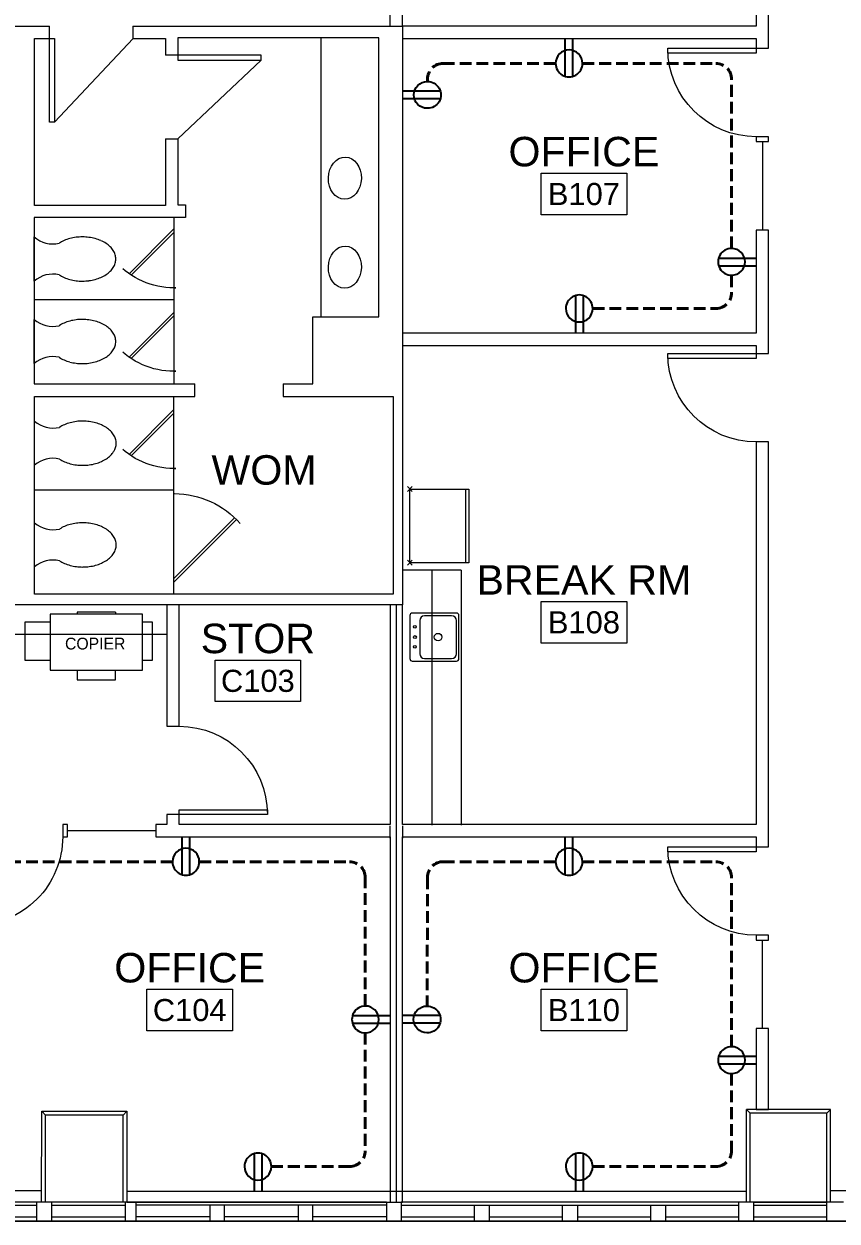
# Model space of a CAD drawing. Header units: inches. Extents: x 4293 to 10865, y -6935 to 441.
# Drawn here: x 10099.4 to 10430.6, y -6648.8 to -6161.4 of the extents above; entities that cross this region are included whole.
import ezdxf
from ezdxf.enums import TextEntityAlignment as Align

# ---------------------------------------------------------------- set-up
doc = ezdxf.new("R2010")
doc.units = ezdxf.units.IN
doc.header["$MEASUREMENT"] = 0
doc.header["$PDMODE"] = 3
doc.linetypes.add('Hidden', pattern=[6.859843, 4.8, -2.059843])
for name, color, linetype, lineweight in [('ARCH-BLOCK', 8, 'Continuous', 0), ('E-POWR-CONDUIT', 6, 'Hidden', 40), ('E-POWR-RECEPTACLES', 54, 'Continuous', 25)]:
    doc.layers.add(name, color=color, linetype=linetype, lineweight=lineweight)
doc.styles.add('DB', font='arial.ttf')
doc.styles.add('SIGNAGE', font='x-hand1f.shx', dxfattribs={"height": 9})

# ---------------------------------------------------------------- blocks, each defined once
blk = doc.blocks.new('fp')
at = {"layer": 'ARCH-BLOCK'}
for p, q in [((11280.14, 3368.64), (11280.14, 3339.55)), ((11285.14, 3334.55), (11285.14, 3368.64)), ((11131.07, 3339.55), (11131.07, 3357)), ((11135.99, 3339.55), (11135.99, 3357)), ((10895.18, 3339.55), (10992.22, 3339.55)), ((10992.22, 3334.51), (10992.22, 3339.55)), ((11026.22, 3339.55), (11135.99, 3339.55)), ((11026.22, 3339.55), (11026.22, 3334.51)), ((11135.99, 3339.55), (11135.99, 3103.95)), ((11280.14, 3339.55), (11135.99, 3339.55)), ((11135.99, 3339.55), (11135.99, 3334.55)), ((10986.12, 3266.59), (10986.12, 3334.51)), ((10986.12, 3334.51), (10992.22, 3334.51)), ((10992.22, 3334.51), (10994.22, 3334.51)), ((10992.22, 3300.42), (10992.22, 3334.51)), ((10994.22, 3334.51), (10994.22, 3300.42)), ((11026.22, 3334.51), (11039.49, 3334.51)), ((11039.49, 3334.51), (11039.49, 3327.71)), ((11126.43, 3334.79), (11044.53, 3334.79)), ((11044.53, 3334.79), (11044.53, 3327.71)), ((11102.91, 3221.25), (11102.91, 3334.79)), ((11126.43, 3221.25), (11126.43, 3334.79)), ((11135.99, 3334.55), (11280.14, 3334.55)), ((11280.14, 3334.55), (11280.14, 3330.55)), ((11285.14, 3330.55), (11285.14, 3334.55)), ((11244.14, 3328.55), (11244.14, 3330.55)), ((11244.14, 3330.55), (11280.14, 3330.55)), ((11280.14, 3330.55), (11285.14, 3330.55)), ((11280.14, 3330.55), (11280.14, 3328.55)), ((11044.53, 3327.71), (11039.49, 3327.71)), ((11044.53, 3327.71), (11044.53, 3325.71)), ((11078.53, 3327.71), (11044.53, 3327.71)), ((11044.53, 3325.71), (11078.53, 3325.71)), ((11078.53, 3325.71), (11078.53, 3327.71)), ((11280.14, 3328.55), (11244.14, 3328.55)), ((10994.22, 3300.42), (10992.22, 3300.42)), ((11039.49, 3293.71), (11039.49, 3266.59)), ((11039.49, 3293.71), (11044.53, 3293.71)), ((11044.53, 3293.71), (11044.53, 3266.84)), ((11285.14, 3294.55), (11280.14, 3294.55)), ((11280.14, 3294.55), (11280.14, 3292.55)), ((11280.14, 3292.55), (11285.14, 3292.55)), ((11282.64, 3292.55), (11282.64, 3256.55)), ((11285.14, 3292.55), (11285.14, 3294.55)), ((11192.54, 3262.75), (11192.54, 3279.7)), ((11192.54, 3279.7), (11227.37, 3279.7)), ((11227.37, 3279.7), (11227.37, 3262.75)), ((11039.49, 3266.59), (10986.12, 3266.59)), ((11044.53, 3266.84), (11047.64, 3266.84)), ((11047.64, 3266.84), (11047.64, 3261.68)), ((11047.64, 3261.68), (10986.03, 3261.68)), ((10986.03, 3261.68), (10986.03, 3193.89)), ((11042.91, 3261.68), (11042.91, 3193.89)), ((11227.37, 3262.75), (11192.54, 3262.75)), ((11042.91, 3257.01), (11024.69, 3238.74)), ((11285.14, 3256.55), (11280.14, 3256.55)), ((11280.14, 3256.55), (11280.14, 3214.55)), ((11285.14, 3209.55), (11285.14, 3256.55)), ((10986.03, 3235.76), (10986.03, 3253.76)), ((11042.91, 3255.6), (11025.53, 3238.18)), ((11023.09, 3239.93), (11022.06, 3240.79)), ((11024.4, 3238.94), (11023.09, 3239.93)), ((11025.77, 3238.02), (11024.4, 3238.94)), ((11027.18, 3237.17), (11025.77, 3238.02)), ((11028.63, 3236.39), (11027.18, 3237.17)), ((11030.12, 3235.69), (11028.63, 3236.39)), ((11031.64, 3235.07), (11030.12, 3235.69)), ((11033.2, 3234.53), (11031.64, 3235.07)), ((11034.78, 3234.07), (11033.2, 3234.53)), ((11036.38, 3233.69), (11034.78, 3234.07)), ((11038, 3233.39), (11036.38, 3233.69)), ((11039.63, 3233.18), (11038, 3233.39)), ((11041.27, 3233.05), (11039.63, 3233.18)), ((11042.91, 3233.01), (11041.27, 3233.05)), ((11043.66, 3233.01), (11042.91, 3233.01)), ((11042.91, 3233.01), (11043.66, 3233.01)), ((11042.91, 3228.09), (10986.03, 3228.09)), ((11042.91, 3223.05), (11024.69, 3204.78)), ((11042.91, 3221.64), (11025.53, 3204.22)), ((10986.03, 3202.17), (10986.03, 3220.17)), ((11099.46, 3193.89), (11099.46, 3221.25)), ((11099.46, 3221.25), (11126.43, 3221.25)), ((11280.14, 3214.55), (11135.99, 3214.55)), ((11135.99, 3214.55), (11135.99, 3209.55)), ((11135.99, 3209.55), (11280.14, 3209.55)), ((11280.14, 3209.55), (11280.14, 3206.28)), ((11285.14, 3206.28), (11285.14, 3209.55)), ((11023.09, 3205.97), (11022.06, 3206.83)), ((11024.4, 3204.98), (11023.09, 3205.97)), ((11025.77, 3204.06), (11024.4, 3204.98)), ((11027.18, 3203.21), (11025.77, 3204.06)), ((11028.63, 3202.43), (11027.18, 3203.21)), ((11030.12, 3201.73), (11028.63, 3202.43)), ((11244.14, 3204.28), (11244.14, 3206.28)), ((11244.14, 3206.28), (11280.14, 3206.28)), ((11280.14, 3204.28), (11244.14, 3204.28)), ((11280.14, 3206.28), (11285.14, 3206.28)), ((11280.14, 3206.28), (11280.14, 3204.28)), ((11031.64, 3201.11), (11030.12, 3201.73)), ((11033.2, 3200.57), (11031.64, 3201.11)), ((11034.78, 3200.11), (11033.2, 3200.57)), ((11036.38, 3199.73), (11034.78, 3200.11)), ((11038, 3199.43), (11036.38, 3199.73)), ((11039.63, 3199.22), (11038, 3199.43)), ((11041.27, 3199.09), (11039.63, 3199.22)), ((11042.91, 3199.05), (11041.27, 3199.09)), ((11043.66, 3199.05), (11042.91, 3199.05)), ((11042.91, 3199.05), (11043.66, 3199.05)), ((10986.03, 3193.89), (11051.46, 3193.89)), ((11051.46, 3188.73), (11051.46, 3193.89)), ((11087.46, 3193.89), (11087.46, 3188.73)), ((11087.46, 3193.89), (11099.46, 3193.89)), ((10986.18, 3108.33), (10986.18, 3188.73)), ((10986.18, 3188.73), (11051.46, 3188.73)), ((11042.94, 3108.33), (11042.94, 3188.73)), ((11087.46, 3188.73), (11132.22, 3188.73)), ((11132.22, 3188.73), (11132.22, 3108.33)), ((11042.94, 3183.45), (11024.71, 3165.18)), ((10986.18, 3160.77), (10986.18, 3178.77)), ((11042.94, 3182.04), (11025.56, 3164.62)), ((11285.14, 3170.28), (11280.14, 3170.28)), ((11280.14, 3170.28), (11280.14, 3014.55)), ((11285.14, 3014.55), (11285.14, 3170.28)), ((11023.11, 3166.37), (11022.09, 3167.23)), ((11024.43, 3165.38), (11023.11, 3166.37)), ((11025.79, 3164.46), (11024.43, 3165.38)), ((11027.2, 3163.61), (11025.79, 3164.46)), ((11028.66, 3162.83), (11027.2, 3163.61)), ((11030.15, 3162.13), (11028.66, 3162.83)), ((11031.67, 3161.51), (11030.15, 3162.13)), ((11033.22, 3160.97), (11031.67, 3161.51)), ((11034.8, 3160.51), (11033.22, 3160.97)), ((11036.4, 3160.13), (11034.8, 3160.51)), ((11038.02, 3159.83), (11036.4, 3160.13)), ((11039.65, 3159.62), (11038.02, 3159.83)), ((11041.29, 3159.49), (11039.65, 3159.62)), ((11042.94, 3159.45), (11041.29, 3159.49)), ((11043.69, 3159.45), (11042.94, 3159.45)), ((11042.94, 3159.45), (11043.69, 3159.45)), ((11042.94, 3150.69), (10986.18, 3150.69)), ((11139.04, 3151.1), (11163.04, 3151.1)), ((11139.04, 3121.1), (11139.04, 3151.1)), ((11161.84, 3121.1), (11161.84, 3151.1)), ((11163.04, 3151.1), (11163.04, 3121.1)), ((11067.65, 3139.4), (11042.94, 3114.66)), ((11042.94, 3113.25), (11068.36, 3138.71)), ((10986.18, 3119.37), (10986.18, 3137.37)), ((11163.04, 3121.1), (11139.04, 3121.1)), ((11159.99, 3118.07), (11135.99, 3118.07)), ((11147.99, 3118.07), (11147.99, 3014.21)), ((11159.99, 3118.07), (11159.99, 3014.21)), ((11132.22, 3108.33), (10986.18, 3108.33)), ((11192.54, 3088.38), (11192.54, 3105.33)), ((11192.54, 3105.33), (11227.37, 3105.33)), ((11227.37, 3105.33), (11227.37, 3088.38)), ((11135.99, 3103.95), (10751.3, 3103.95)), ((11030.14, 3100.14), (10992.54, 3100.14)), ((10992.54, 3100.14), (10992.54, 3077.41)), ((11003.5, 3100.93), (11003.5, 3100.14)), ((11019.17, 3100.93), (11003.5, 3100.93)), ((11019.17, 3100.93), (11019.17, 3100.14)), ((11030.14, 3077.41), (11030.14, 3100.14)), ((11045.03, 3103.95), (11040.03, 3103.95)), ((11040.03, 3103.95), (11040.03, 3054.55)), ((11045.03, 3054.55), (11045.03, 3103.95)), ((11135.99, 3103.95), (11130.99, 3103.95)), ((11130.99, 3103.95), (11130.99, 3014.55)), ((11133.49, 3103.95), (11133.49, 2860.77)), ((11135.99, 3014.55), (11135.99, 3103.95)), ((11158.04, 3100.61), (11140.04, 3100.61)), ((10982.35, 3097.01), (10992.54, 3097.01)), ((10982.35, 3081.33), (10982.35, 3097.01)), ((11030.14, 3097.01), (11034.06, 3097.01)), ((11034.06, 3097.01), (11034.06, 3081.33)), ((11139.04, 3099.61), (11139.04, 3082.07)), ((11143.04, 3097.56), (11143.04, 3084.07)), ((11156.04, 3099.56), (11145.04, 3099.56)), ((11158.04, 3084.07), (11158.04, 3097.56)), ((11159.04, 3082.07), (11159.04, 3099.61)), ((11040.03, 3091.95), (10867.4, 3091.95)), ((11227.37, 3088.38), (11192.54, 3088.38)), ((10992.54, 3081.33), (10982.35, 3081.33)), ((11034.06, 3081.33), (11030.14, 3081.33)), ((11059.7, 3064.55), (11059.7, 3081.51)), ((11059.7, 3081.51), (11094.53, 3081.51)), ((11094.53, 3081.51), (11094.53, 3064.55)), ((11140.04, 3081.07), (11158.04, 3081.07)), ((11145.04, 3082.07), (11156.04, 3082.07)), ((10992.54, 3077.41), (11030.14, 3077.41)), ((11003.5, 3077.41), (11003.5, 3073.49)), ((11019.17, 3073.49), (11019.17, 3077.41)), ((11003.5, 3073.49), (11019.17, 3073.49)), ((11094.53, 3064.55), (11059.7, 3064.55)), ((11040.03, 3054.55), (11045.03, 3054.55)), ((11045.03, 3018.55), (11040.03, 3018.55)), ((11040.03, 3018.55), (11040.03, 3014.55)), ((11045.03, 3018.55), (11045.03, 3020.55)), ((11045.03, 3020.55), (11081.03, 3020.55)), ((11045.03, 3014.55), (11045.03, 3018.55)), ((11081.03, 3018.55), (11045.03, 3018.55)), ((11081.03, 3020.55), (11081.03, 3018.55)), ((10999.62, 3014.55), (10997.62, 3014.55)), ((10997.62, 3014.55), (10997.62, 3009.55)), ((10999.62, 3009.55), (10999.62, 3014.55)), ((10999.62, 3012.05), (11035.62, 3012.05)), ((11040.03, 3014.55), (11035.62, 3014.55)), ((11035.62, 3014.55), (11035.62, 3009.55)), ((11130.99, 3014.55), (11045.03, 3014.55)), ((11130.99, 3008.96), (11130.99, 3013.96)), ((11280.14, 3014.55), (11135.99, 3014.55)), ((11135.99, 3013.96), (11135.99, 3008.96)), ((11285.14, 3005.46), (11285.14, 3014.55)), ((10997.62, 3009.55), (10999.62, 3009.55)), ((11035.62, 3009.55), (11045.03, 3009.55)), ((11045.03, 3009.55), (11130.99, 3009.55)), ((11130.99, 3009.55), (11130.99, 2860.77)), ((11135.99, 3009.55), (11280.14, 3009.55)), ((11135.99, 2860.77), (11135.99, 3009.55)), ((11280.14, 3009.55), (11280.14, 3005.46)), ((11244.14, 3003.46), (11244.14, 3005.46)), ((11244.14, 3005.46), (11280.14, 3005.46)), ((11280.14, 3003.46), (11244.14, 3003.46)), ((11280.14, 3005.46), (11285.14, 3005.46)), ((11280.14, 3005.46), (11280.14, 3003.46)), ((11285.14, 2969.46), (11280.14, 2969.46)), ((11280.14, 2969.46), (11280.14, 2967.46)), ((11285.14, 2967.46), (11285.14, 2969.46)), ((11280.14, 2967.46), (11285.14, 2967.46)), ((11282.64, 2931.46), (11282.64, 2967.46)), ((11031.95, 2930.51), (11031.95, 2947.46)), ((11031.95, 2947.46), (11066.78, 2947.46)), ((11066.78, 2947.46), (11066.78, 2930.51)), ((11192.54, 2930.51), (11192.54, 2947.46)), ((11192.54, 2947.46), (11227.37, 2947.46)), ((11227.37, 2947.46), (11227.37, 2930.51)), ((11066.78, 2930.51), (11031.95, 2930.51)), ((11227.37, 2930.51), (11192.54, 2930.51)), ((11285.14, 2931.46), (11280.14, 2931.46)), ((11280.14, 2931.46), (11280.14, 2898.46)), ((11285.14, 2898.46), (11285.14, 2931.46)), ((10988.94, 2860.77), (10989.14, 2897.77)), ((10989.14, 2897.77), (11023.72, 2897.77)), ((10990.64, 2896.27), (10989.14, 2897.77)), ((11022.22, 2896.27), (10990.64, 2896.27)), ((10990.64, 2860.77), (10990.64, 2896.27)), ((11022.22, 2896.27), (11023.72, 2897.77)), ((11022.22, 2860.77), (11022.22, 2896.27)), ((11023.72, 2897.77), (11023.72, 2860.77)), ((11310.43, 2898.46), (11276.14, 2898.46)), ((11276.14, 2860.77), (11276.14, 2898.46)), ((11277.64, 2896.96), (11276.14, 2898.46)), ((11308.93, 2896.96), (11277.64, 2896.96)), ((11277.64, 2860.77), (11277.64, 2896.96)), ((11280.14, 2898.46), (11285.14, 2898.46)), ((11308.93, 2896.96), (11310.43, 2898.46)), ((11308.93, 2860.77), (11308.93, 2896.96)), ((11310.43, 2860.77), (11310.43, 2898.46)), ((10735.19, 2865.55), (10988.94, 2865.55)), ((11023.72, 2865.21), (11276.14, 2865.21)), ((11415.26, 2865.41), (11310.43, 2865.41)), ((11129.51, 2860.77), (10740.15, 2860.77)), ((10956.94, 2859.57), (10987.05, 2859.57)), ((10987.05, 2853.09), (10987.05, 2860.77)), ((10993.05, 2860.77), (10993.05, 2853.09)), ((10993.05, 2859.57), (11023.17, 2859.57)), ((11023.17, 2853.09), (11023.17, 2860.77)), ((11023.72, 2860.77), (11135.51, 2860.77)), ((11027.51, 2853.09), (11027.51, 2860.77)), ((11057.51, 2859.57), (11027.51, 2859.57)), ((11063.51, 2859.57), (11057.51, 2859.57)), ((11057.51, 2859.57), (11057.51, 2853.09)), ((11063.51, 2853.09), (11063.51, 2859.57)), ((11093.51, 2859.57), (11063.51, 2859.57)), ((11099.51, 2859.57), (11093.51, 2859.57)), ((11093.51, 2859.57), (11093.51, 2853.09)), ((11129.51, 2859.57), (11099.51, 2859.57)), ((11099.51, 2853.09), (11099.51, 2859.57)), ((11129.51, 2860.77), (11130.33, 2860.77)), ((11129.51, 2860.77), (11129.51, 2853.09)), ((11130.99, 2860.77), (11135.99, 2860.77)), ((11135.51, 2860.77), (11135.51, 2853.09)), ((11273.03, 2860.77), (11135.51, 2860.77)), ((11135.51, 2859.57), (11165.39, 2859.57)), ((11165.39, 2853.09), (11165.39, 2859.57)), ((11165.39, 2859.57), (11171.39, 2859.57)), ((11171.39, 2859.57), (11171.39, 2853.09)), ((11171.39, 2859.57), (11201.27, 2859.57)), ((11201.27, 2853.09), (11201.27, 2859.57)), ((11201.27, 2859.57), (11207.27, 2859.57)), ((11207.27, 2859.57), (11207.27, 2853.09)), ((11207.27, 2859.57), (11237.15, 2859.57)), ((11237.15, 2853.09), (11237.15, 2859.57)), ((11237.15, 2859.57), (11243.15, 2859.57)), ((11243.15, 2859.57), (11243.15, 2853.09)), ((11243.15, 2859.57), (11273.03, 2859.57)), ((11315.71, 2860.77), (11273.03, 2860.77)), ((11273.03, 2853.09), (11273.03, 2860.77)), ((11279.03, 2860.77), (11279.03, 2853.09)), ((11279.03, 2860.77), (11308.91, 2860.77)), ((11279.03, 2859.57), (11308.91, 2859.57)), ((11308.91, 2853.09), (11308.91, 2860.77)), ((11422.23, 2853.09), (9725.28, 2853.09)), ((9725.28, 2853.09), (11422.23, 2853.09)), ((10956.94, 2854.77), (10987.05, 2854.77)), ((10993.05, 2854.77), (11023.17, 2854.77)), ((11057.51, 2854.77), (11027.51, 2854.77)), ((11093.51, 2854.77), (11063.51, 2854.77)), ((11129.51, 2854.77), (11099.51, 2854.77)), ((11135.51, 2854.77), (11165.39, 2854.77)), ((11171.39, 2854.77), (11201.27, 2854.77)), ((11207.27, 2854.77), (11237.15, 2854.77)), ((11243.15, 2854.77), (11273.03, 2854.77)), ((11279.03, 2854.77), (11308.91, 2854.77))]:
    blk.add_line(p, q, dxfattribs=at)
at = {"layer": 'ARCH-BLOCK', "ltscale": 0.5}
for p, q in [((11026.31, 3334.51), (10994.22, 3300.42)), ((11044.53, 3293.71), (11078.53, 3325.71))]:
    blk.add_line(p, q, dxfattribs=at)
at = {"layer": 'ARCH-BLOCK'}
for centre, radius in [((11141.09, 3095.01), 0.568), ((11141.09, 3090.84), 0.603), ((11150.54, 3090.82), 1.54), ((11141.09, 3086.84), 0.568)]:
    blk.add_circle(centre, radius, dxfattribs=at)
at = {"layer": 'ARCH-BLOCK', "extrusion": (0, 0, -1)}
for centre, start, end in [((-11280.14, 3330.55), 270, 0), ((-11280.14, 3206.28), 270, 0), ((-11045.03, 3018.55), 90, 180), ((-10961.62, 3009.55), 180.0002, 270.0002), ((-11280.14, 3005.46), 270, 0)]:
    blk.add_arc(centre, 36, start, end, dxfattribs=at)
at = {"layer": 'ARCH-BLOCK'}
for centre, radius, start, end in [((11140.04, 3099.61), 1, 90, 180), ((11158.04, 3099.61), 1, 0, 90), ((11145.04, 3097.56), 2, 90, 180), ((11156.04, 3097.56), 2, 360, 90), ((11140.04, 3082.07), 1, 180, 270), ((11145.04, 3084.07), 2, 180, 270), ((11156.04, 3084.07), 2, 270, 360), ((11158.04, 3082.07), 1, 270, 0)]:
    blk.add_arc(centre, radius, start, end, dxfattribs=at)
for centre in [(11112.58, 3277.67), (11112.58, 3241.43)]:
    blk.add_ellipse(centre, major_axis=(-0.19, -8.59), ratio=0.781253, dxfattribs=at)
for centre, major_axis, start_param, end_param in [((10993.63, 3262.52), (0, 11.61), 2.426779, 3.361893), ((11003.79, 3239.33), (0, 14.11), 0.406494, 0.571065), ((11004.9, 3236.79), (0, 16.88), 0.261445, 0.407435), ((11005.49, 3234.64), (0, 19.11), 0.127844, 0.262254), ((11005.66, 3233.41), (0, 20.35), -0.000329, 0.128556), ((11005.67, 3233.33), (0, 20.42), -0.130144, 0.000355), ((11005.85, 3234.6), (0, 19.13), -0.265687, -0.129397), ((11006.47, 3236.82), (0, 16.83), -0.413284, -0.264834), ((11007.63, 3239.42), (0, 13.98), -0.580293, -0.412288), ((11009.21, 3241.82), (0, 11.11), -0.775095, -0.579239), ((11010.92, 3243.56), (0, 8.67), -1.005484, -0.774379), ((11012.37, 3244.48), (0, 6.95), -1.273762, -1.005974), ((11013.2, 3244.75), (0, 6.07), -1.56902, -1.276218), ((11010.92, 3245.97), (0, 8.67), 3.915972, 4.147078), ((11012.37, 3245.04), (0, 6.95), 4.147567, 4.415355), ((11013.2, 3244.77), (0, 6.07), 4.417811, 4.710613), ((10993.63, 3227), (0, 11.61), -0.220301, 0.714814), ((11003.79, 3250.2), (0, 14.11), 2.570527, 2.735098), ((11004.9, 3252.74), (0, 16.88), 2.734157, 2.880148), ((11005.49, 3254.88), (0, 19.11), 2.879339, 3.013748), ((11005.85, 3254.92), (0, 19.13), 3.270991, 3.40728), ((11006.47, 3252.71), (0, 16.83), 3.406427, 3.554877), ((11007.63, 3250.1), (0, 13.98), 3.553882, 3.721887), ((11009.21, 3247.71), (0, 11.11), 3.720832, 3.916689), ((11005.66, 3256.11), (0, 20.35), 3.013036, 3.141922), ((11005.67, 3256.19), (0, 20.42), 3.141238, 3.271738), ((10993.63, 3228.93), (0, 11.61), 2.426779, 3.361893), ((11003.79, 3205.74), (0, 14.11), 0.406494, 0.571065), ((11004.9, 3203.2), (0, 16.88), 0.261445, 0.407435), ((11005.49, 3201.05), (0, 19.11), 0.127844, 0.262254), ((11005.66, 3199.83), (0, 20.35), -0.000329, 0.128556), ((11005.67, 3199.74), (0, 20.42), -0.130144, 0.000355), ((11005.85, 3201.01), (0, 19.13), -0.265687, -0.129397), ((11006.47, 3203.23), (0, 16.83), -0.413284, -0.264834), ((11007.63, 3205.83), (0, 13.98), -0.580293, -0.412288), ((11009.21, 3208.23), (0, 11.11), -0.775095, -0.579239), ((11010.92, 3209.97), (0, 8.67), -1.005484, -0.774379), ((11012.37, 3210.89), (0, 6.95), -1.273762, -1.005974), ((11013.2, 3211.16), (0, 6.07), -1.56902, -1.276218), ((11010.92, 3212.38), (0, 8.67), 3.915972, 4.147078), ((11012.37, 3211.45), (0, 6.95), 4.147567, 4.415355), ((11013.2, 3211.18), (0, 6.07), 4.417811, 4.710613), ((10993.63, 3193.41), (0, 11.61), -0.220301, 0.714814), ((11003.79, 3216.61), (0, 14.11), 2.570527, 2.735098), ((11004.9, 3219.15), (0, 16.88), 2.734157, 2.880148), ((11005.49, 3221.29), (0, 19.11), 2.879339, 3.013748), ((11005.66, 3222.52), (0, 20.35), 3.013036, 3.141922), ((11005.67, 3222.6), (0, 20.42), 3.141238, 3.271738), ((11005.85, 3221.33), (0, 19.13), 3.270991, 3.40728), ((11006.47, 3219.12), (0, 16.83), 3.406427, 3.554877), ((11007.63, 3216.51), (0, 13.98), 3.553882, 3.721887), ((11009.21, 3214.12), (0, 11.11), 3.720832, 3.916689), ((10993.78, 3187.53), (0, 11.61), 2.426779, 3.361893), ((11005.04, 3161.8), (0, 16.88), 0.261445, 0.407435), ((11005.63, 3159.65), (0, 19.11), 0.127844, 0.262254), ((11005.8, 3158.43), (0, 20.35), -0.000329, 0.128556), ((11005.82, 3158.34), (0, 20.42), -0.130144, 0.000355), ((11006, 3159.61), (0, 19.13), -0.265687, -0.129397), ((11006.62, 3161.83), (0, 16.83), -0.413284, -0.264834), ((11003.93, 3164.34), (0, 14.11), 0.406494, 0.571065), ((11007.77, 3164.43), (0, 13.98), -0.580293, -0.412288), ((11009.35, 3166.83), (0, 11.11), -0.775095, -0.579239), ((11011.07, 3168.57), (0, 8.67), -1.005484, -0.774379), ((11012.52, 3169.49), (0, 6.95), -1.273762, -1.005974), ((11012.52, 3170.05), (0, 6.95), 4.147567, 4.415355), ((11013.35, 3169.76), (0, 6.07), -1.56902, -1.276218), ((11013.35, 3169.78), (0, 6.07), 4.417811, 4.710613), ((10993.78, 3152.01), (0, 11.61), -0.220301, 0.714814), ((11003.93, 3175.21), (0, 14.11), 2.570527, 2.735098), ((11007.77, 3175.11), (0, 13.98), 3.553882, 3.721887), ((11009.35, 3172.72), (0, 11.11), 3.720832, 3.916689), ((11011.07, 3170.98), (0, 8.67), 3.915972, 4.147078), ((11005.04, 3177.75), (0, 16.88), 2.734157, 2.880148), ((11005.63, 3179.89), (0, 19.11), 2.879339, 3.013748), ((11005.8, 3181.12), (0, 20.35), 3.013036, 3.141922), ((11005.82, 3181.2), (0, 20.42), 3.141238, 3.271738), ((11006, 3179.93), (0, 19.13), 3.270991, 3.40728), ((11006.62, 3177.72), (0, 16.83), 3.406427, 3.554877), ((10993.78, 3146.13), (0, 11.61), 2.426779, 3.361893), ((11003.93, 3122.94), (0, 14.11), 0.406494, 0.571065), ((11005.04, 3120.4), (0, 16.88), 0.261445, 0.407435), ((11005.63, 3118.25), (0, 19.11), 0.127844, 0.262254), ((11005.8, 3117.03), (0, 20.35), -0.000329, 0.128556), ((11005.82, 3116.94), (0, 20.42), -0.130144, 0.000355), ((11006, 3118.21), (0, 19.13), -0.265687, -0.129397), ((11006.62, 3120.43), (0, 16.83), -0.413284, -0.264834), ((11007.77, 3123.03), (0, 13.98), -0.580293, -0.412288), ((11009.35, 3125.43), (0, 11.11), -0.775095, -0.579239), ((11011.07, 3127.17), (0, 8.67), -1.005484, -0.774379), ((11012.52, 3128.09), (0, 6.95), -1.273762, -1.005974), ((11013.35, 3128.36), (0, 6.07), -1.56902, -1.276218), ((11011.07, 3129.58), (0, 8.67), 3.915972, 4.147078), ((11012.52, 3128.65), (0, 6.95), 4.147567, 4.415355), ((11013.35, 3128.38), (0, 6.07), 4.417811, 4.710613), ((10993.78, 3110.61), (0, 11.61), -0.220301, 0.714814), ((11003.93, 3133.81), (0, 14.11), 2.570527, 2.735098), ((11005.04, 3136.35), (0, 16.88), 2.734157, 2.880148), ((11005.63, 3138.49), (0, 19.11), 2.879339, 3.013748), ((11005.8, 3139.72), (0, 20.35), 3.013036, 3.141922), ((11005.82, 3139.8), (0, 20.42), 3.141238, 3.271738), ((11006, 3138.53), (0, 19.13), 3.270991, 3.40728), ((11006.62, 3136.32), (0, 16.83), 3.406427, 3.554877), ((11007.77, 3133.71), (0, 13.98), 3.553882, 3.721887), ((11009.35, 3131.32), (0, 11.11), 3.720832, 3.916689)]:
    blk.add_ellipse(centre, major_axis=major_axis, ratio=0.999128, start_param=start_param, end_param=end_param, dxfattribs=at)
at = {"layer": 'ARCH-BLOCK', "extrusion": (0, 0, -1)}
blk.add_ellipse((11042.94, 3113.25), major_axis=(0, 36), ratio=0.998594, start_param=0.005637, end_param=0.849583, dxfattribs=at)
at = {"layer": 'ARCH-BLOCK'}
for p in [(11139.04, 3151.1), (11139.04, 3121.1)]:
    blk.add_point(p, dxfattribs=at)
at = {"layer": 'ARCH-BLOCK', "style": 'DB'}
for s, p in [('OFFICE', (11209.95, 3282.49)), ('BREAK RM', (11209.95, 3108.11)), ('STOR', (11077.12, 3084.29)), ('OFFICE', (11049.37, 2950.24)), ('OFFICE', (11209.95, 2950.24))]:
    blk.add_text(s, height=12, dxfattribs=at).set_placement(p, align=Align.CENTER)
for s, p in [('B107', (11209.95, 3271.23)), ('B108', (11209.95, 3096.86)), ('C103', (11077.12, 3073.03)), ('C104', (11049.37, 2938.99)), ('B110', (11209.95, 2938.99))]:
    blk.add_text(s, height=9, dxfattribs=at).set_placement(p, align=Align.MIDDLE_CENTER)
at = {"layer": 'ARCH-BLOCK'}
for s, height, style, p in [('WOM', 12, 'DB', (11058.22, 3152.89)), ('COPIER', 4.8, 'SIGNAGE', (10998.57, 3085.79))]:
    blk.add_text(s, height=height, dxfattribs=dict(at, style=style)).set_placement(p)
blk = doc.blocks.new('*U190')
for p, q in [((-1.79, 17.6), (-1.79, 0)), ((1.79, 17.6), (1.79, 0))]:
    blk.add_line(p, q)
blk.add_lwpolyline([(-6.27, 11.51, 1), (6.27, 11.51, 1.013368)], format="xyb", close=True)
blk = doc.blocks.new('*U191')
for p, q in [((-1.79, 17.6), (-1.79, 0)), ((1.79, 17.6), (1.79, 0))]:
    blk.add_line(p, q)
blk.add_lwpolyline([(-6.27, 11.51, 1), (6.27, 11.51, 1.013368)], format="xyb", close=True)
blk = doc.blocks.new('*U192')
for p, q in [((-1.79, 17.6), (-1.79, 0)), ((1.79, 17.6), (1.79, 0))]:
    blk.add_line(p, q)
blk.add_lwpolyline([(-6.27, 11.51, 1), (6.27, 11.51, 1.013368)], format="xyb", close=True)
blk = doc.blocks.new('*U193')
for p, q in [((-1.79, 17.6), (-1.79, 0)), ((1.79, 17.6), (1.79, 0))]:
    blk.add_line(p, q)
blk.add_lwpolyline([(-6.27, 11.51, 1), (6.27, 11.51, 1.013368)], format="xyb", close=True)

msp = doc.modelspace()

# ---------------------------------------------------------------- linework, layer by layer
at = {"layer": 'E-POWR-CONDUIT'}
for p, q in [((10315.97, -6177.51), (10270.16, -6177.51)), ((10326.89, -6177.58), (10381.25, -6177.58)), ((10263.76, -6183.91), (10263.76, -6184.88)), ((10387.65, -6252.84), (10387.65, -6183.98)), ((10387.57, -6263.76), (10387.65, -6270.87)), ((10331.05, -6277.33), (10381.25, -6277.26)), ((10159.89, -6502.51), (10091.58, -6502.51)), ((10170.81, -6502.58), (10232.03, -6502.58)), ((10315.97, -6502.51), (10270.16, -6502.51)), ((10326.89, -6502.58), (10381.25, -6502.58)), ((10238.43, -6561.28), (10238.43, -6508.98)), ((10263.76, -6508.9), (10263.63, -6561.28)), ((10387.65, -6577.84), (10387.65, -6508.98)), ((10238.43, -6572.2), (10238.43, -6620.21)), ((10387.65, -6588.76), (10387.65, -6620.21)), ((10200.07, -6626.64), (10232.04, -6626.6)), ((10331.05, -6626.67), (10381.26, -6626.61))]:
    msp.add_line(p, q, dxfattribs=at)
for centre, start, end in [((10270.16, -6183.91), 90, 180), ((10381.25, -6183.98), 0, 90), ((10381.25, -6270.87), 270, 0), ((10232.03, -6508.98), 0, 90), ((10270.16, -6508.9), 90, 180), ((10381.25, -6508.98), 0, 90), ((10232.03, -6620.21), 270.0734, 0), ((10381.25, -6620.21), 270.0734, 0)]:
    msp.add_arc(centre, 6.4, start, end, dxfattribs=at)

# ---------------------------------------------------------------- block references
at = {"layer": 'ARCH-BLOCK'}
msp.add_blockref('fp', (-882.47, -9501.91), dxfattribs=at)
at = {"layer": 'E-POWR-RECEPTACLES', "lineweight": -3, "yscale": 0.8708079098164961, "zscale": 0.8708079098164961}
for name, p, xscale, rotation in [('*U190', (10321.43, -6167.49), 0.8708079098164961, 180), ('*U192', (10253.67, -6190.34), -0.8708079098164961, 270.0000000000001), ('*U191', (10397.67, -6258.3), 0.8708079098164961, 89.99999999999997), ('*U190', (10165.35, -6492.49), 0.8708079098164961, 180), ('*U190', (10321.43, -6492.49), 0.8708079098164961, 180), ('*U191', (10248.52, -6566.74), 0.8708079098164961, 89.99999999999997), ('*U192', (10253.52, -6566.74), -0.8708079098164961, 270.0000000000001), ('*U191', (10397.67, -6583.3), 0.8708079098164961, 89.99999999999997)]:
    msp.add_blockref(name, p, dxfattribs=dict(at, xscale=xscale, rotation=rotation))
at = {"layer": 'E-POWR-RECEPTACLES', "lineweight": -3, "xscale": 0.8708079098164961, "yscale": 0.8708079098164961, "zscale": 0.8708079098164961}
for p in [(10325.59, -6287.35), (10194.7, -6636.69), (10325.59, -6636.69)]:
    msp.add_blockref('*U193', p, dxfattribs=at)

doc.saveas('drawing.dxf')
